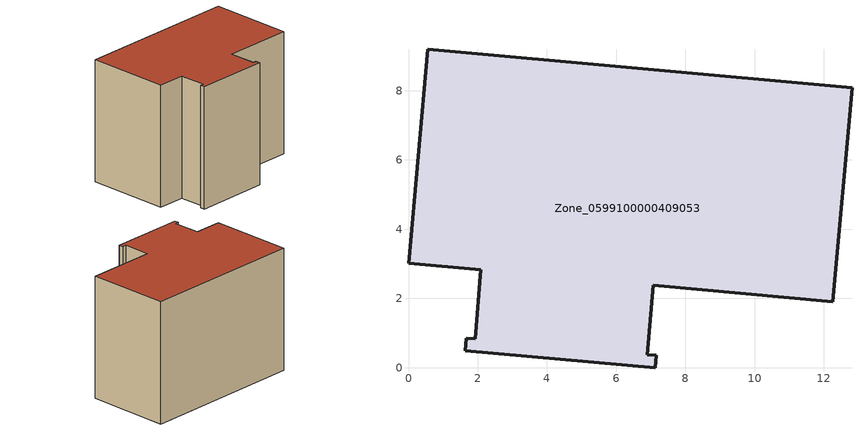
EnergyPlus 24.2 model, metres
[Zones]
Zone_0599100000409053
 floor ground (C_G): 12.81,8.09 12.25,1.91 7.07,2.38 6.9,0.38 7.16,0.36 7.13,0 1.64,0.49 1.67,0.85 1.92,0.83 2.08,2.83 0,3.02 0.56,9.2 z0
 wall outside (C_F): 6.9,0.38 7.07,2.38 12.25,1.91 12.81,8.09 0.56,9.2 0,3.02 2.08,2.83 1.92,0.83 1.67,0.85 1.64,0.49 7.13,0 7.16,0.36 6.9,0.38 z0:9.2
 roof outside (C_R): 12.81,8.09 0.56,9.2 0,3.02 2.08,2.83 1.92,0.83 1.67,0.85 1.64,0.49 7.13,0 7.16,0.36 6.9,0.38 7.07,2.38 12.25,1.91 z9.2
[BUILDING]
Pand.0599100000409053: North Axis=0; Terrain=City; Loads Convergence Tolerance Value=0.04; Temperature Convergence Tolerance Value=0.4; Solar Distribution=FullExterior; Maximum Number of Warmup Days=25; Minimum Number of Warmup Days=1
[Site:Location]
Rotterdam.The.Hague.AP_ZH_NLD Design_Conditions: Latitude=51.96; Longitude=4.45; Time Zone=1; Elevation=-4.5
[SITE:GROUNDTEMPERATURE:BUILDINGSURFACE]
18, 18, 18, 18, 18, 18, 18, 18, 18, 18, 18, 18
[MATERIAL] Thermal Absorptance=0.9; Solar Absorptance=0.7; Visible Absorptance=0.7
Name | Roughness | Thickness | Conductivity | Density | Specific Heat
G.TC.1992-2005 | MediumSmooth | 0.15 | 0.06 | 540 | 1210
F.TC.1992-2005 | Rough | 0.3 | 0.12 | 1920 | 840
R.TC.1992-2005 | MediumRough | 0.2 | 0.08 | 1500 | 1000
[CONSTRUCTION]
C_G: G.TC.1992-2005
C_F: F.TC.1992-2005
C_R: R.TC.1992-2005
[ZONE]
Zone_0599100000409053: Type=1; Multiplier=1; Ceiling Height=Autocalculate; Volume=Autocalculate; Floor Area=autocalculate; Part of Total Floor Area=Yes
[ZONEINFILTRATION:DESIGNFLOWRATE]
Infil_Zone_0599100000409053: Zone or ZoneList or Space or SpaceList=Zone_0599100000409053; Schedule=AlwaysOn; Design Flow Rate Calculation Method=Flow/Area; Flow Rate per Floor Area=0.0015; Constant Term Coefficient=1; Temperature Term Coefficient=0; Velocity Term Coefficient=0; Velocity Squared Term Coefficient=0
[HVACTEMPLATE:ZONE:IDEALLOADSAIRSYSTEM]
Zone_0599100000409053: Maximum Heating Supply Air Temperature=50; Minimum Cooling Supply Air Temperature=13; Maximum Heating Supply Air Humidity Ratio=0.0156; Minimum Cooling Supply Air Humidity Ratio=0.0077; Heating Limit=NoLimit; Cooling Limit=NoLimit; Dehumidification Control Type=ConstantSensibleHeatRatio; Cooling Sensible Heat Ratio=0.7; Dehumidification Setpoint=60; Humidification Control Type=None; Humidification Setpoint=30; Outdoor Air Method=None; Outdoor Air Flow Rate per Person=0.00944; Outdoor Air Flow Rate per Zone Floor Area=0; Outdoor Air Flow Rate per Zone=0; Demand Controlled Ventilation Type=None; Outdoor Air Economizer Type=NoEconomizer; Heat Recovery Type=None; Sensible Heat Recovery Effectiveness=0.7; Latent Heat Recovery Effectiveness=0.65
[ZONECONTROL:THERMOSTAT]
ThermostatControl_Zone_0599100000409053: Zone or ZoneList=Zone_0599100000409053; Control Type Schedule=DualSetpointControlType; Control 1=Thermostat_Zone_0599100000409053; Temperature Difference Between Cutout And Setpoint=0
[THERMOSTATSETPOINT:DUALSETPOINT]
Thermostat_Zone_0599100000409053: Heating Setpoint Temperature Schedule=HeatingSetpoint_Zone_0599100000409053; Cooling Setpoint Temperature Schedule=CoolingSetpoint_Zone_0599100000409053
[SCHEDULE:COMPACT]
HeatingSetpoint_Zone_0599100000409053: Through: 12/31, For: AllDays, Until: 24:00, 21
CoolingSetpoint_Zone_0599100000409053: Through: 12/31, For: AllDays, Until: 24:00, 24
DualSetpointControlType: Through: 12/31, For: AllDays, Until: 24:00, 4
AlwaysOn: Through: 12/31, For: AllDays, Until: 24:00, 1
